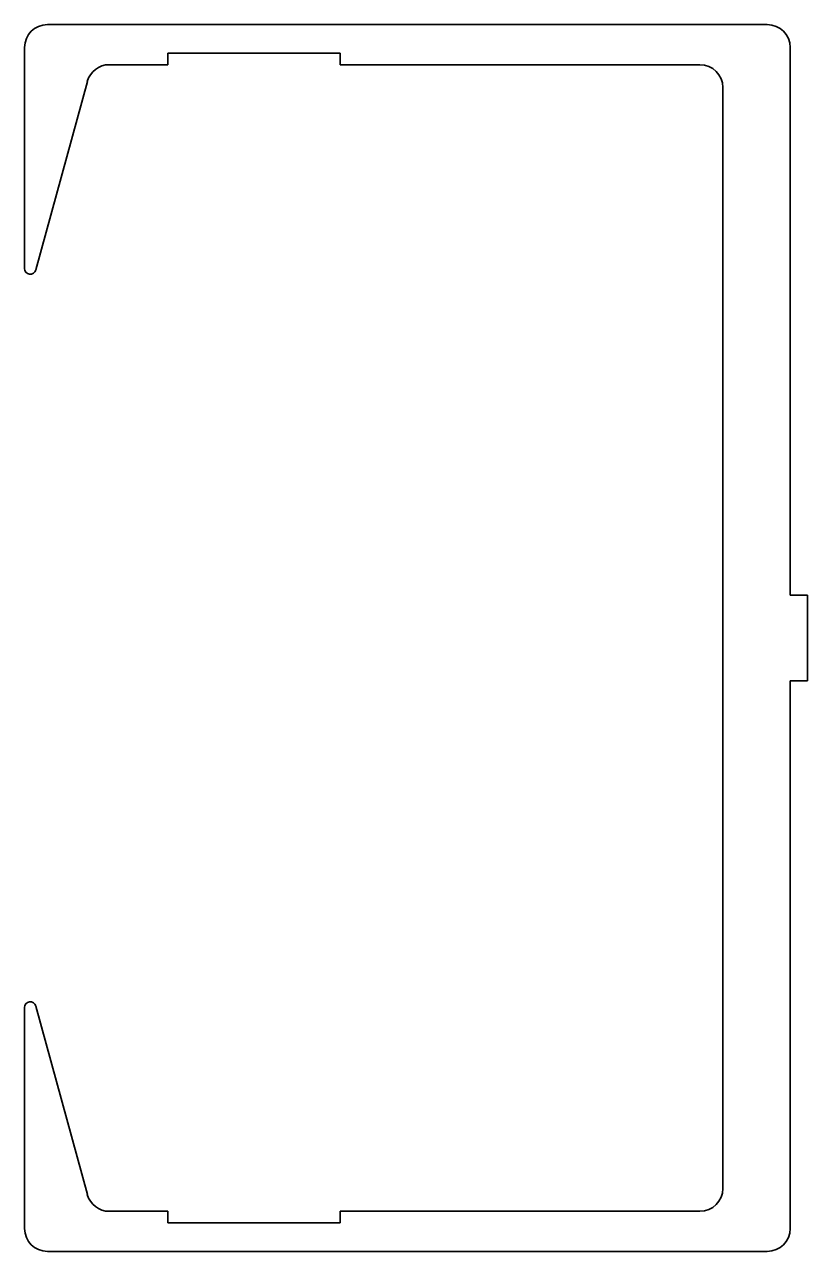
# Model space of a CAD drawing. Header units: inches. Extents: x 0 to 136, y 0 to 214.
import ezdxf

# ---------------------------------------------------------------- set-up
doc = ezdxf.new("R2010")
doc.units = ezdxf.units.IN
doc.header["$MEASUREMENT"] = 0
doc.layers.add('SIMUMAK Visible (ISO)', color=7, linetype='Continuous', lineweight=35)

# ---------------------------------------------------------------- blocks, each defined once
blk = doc.blocks.new('CD-IND-30-CARRT-01_Sheet_8_CD-IND-30-CARRT-01')
at = {"layer": 'SIMUMAK Visible (ISO)'}
for p, q in [((61.25, 107), (-64.25, 107)), ((-68.25, 103), (-68.25, 64.45)), ((65.25, 103), (65.25, 7.5)), ((-43.25, 102), (-13.25, 102)), ((-43.25, 100), (-43.25, 102)), ((-13.25, 102), (-13.25, 100)), ((-53.45, 100), (-43.25, 100)), ((-13.25, 100), (49.5, 100)), ((-66.29, 64.19), (-57.3, 97.05)), ((53.5, 96), (53.5, -96)), ((68.25, 7.5), (65.25, 7.5)), ((68.25, -7.5), (68.25, 7.5)), ((65.25, -7.5), (68.25, -7.5)), ((65.25, -7.5), (65.25, -103)), ((-66.29, -64.19), (-57.3, -97.05)), ((-68.25, -103), (-68.25, -64.45)), ((-53.45, -100), (-43.25, -100)), ((-43.25, -102), (-43.25, -100)), ((-13.25, -100), (49.5, -100)), ((-13.25, -100), (-13.25, -102)), ((-13.25, -102), (-43.25, -102)), ((61.25, -107), (-64.25, -107))]:
    blk.add_line(p, q, dxfattribs=at)
at = {"layer": 'SIMUMAK Visible (ISO)', "extrusion": (0, 0, -1)}
for centre, radius, start, end in [((-61.25, 103), 4, 90, 180), ((64.25, 103), 4, 0, 90), ((67.25, 64.45), 1, 195.2833, 360), ((67.25, -64.45), 1, 0, 164.7167), ((64.25, -103), 4, 270, 0), ((-61.25, -103), 4, 180, 270)]:
    blk.add_arc(centre, radius, start, end, dxfattribs=at)
at = {"layer": 'SIMUMAK Visible (ISO)'}
for centre, start, end in [((-53.45, 96), 90, 164.7167), ((49.5, 96), 0, 90), ((49.5, -96), 270, 0), ((-53.45, -96), 195.2833, 270)]:
    blk.add_arc(centre, 4, start, end, dxfattribs=at)

msp = doc.modelspace()

# ---------------------------------------------------------------- block references
msp.add_blockref('CD-IND-30-CARRT-01_Sheet_8_CD-IND-30-CARRT-01', (68.25, 107))

doc.saveas('drawing.dxf')
